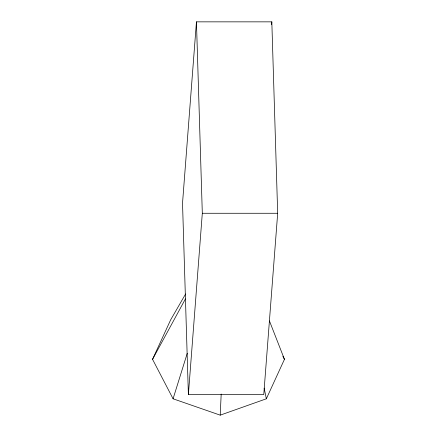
<?xml version="1.0" encoding="UTF-8"?>
<svg xmlns="http://www.w3.org/2000/svg" width="437" height="437" viewBox="0 0 437 437"><rect width="100%" height="100%" fill="white"/><g stroke="black" fill="none" stroke-linecap="round" stroke-linejoin="round"><path stroke-width="0.66" d="M185.605 293.964L170.654 319.84L152.546 359.318L173.074 398.795L220.21 415.15L221.188 394.059M196.448 21.85L182.524 203.167L188.385 394.589L263.762 394.589L277.681 213.272L271.819 21.85L196.448 21.85L202.309 213.272L188.385 394.589M271.612 24.565L271.819 21.85M173.074 398.795L187.255 353.293M220.21 415.15L266.346 398.795L284.454 359.318L269.443 320.916M152.546 359.318L185.452 298.881M202.309 213.272L277.681 213.272M282.897 356.33L284.454 359.318M264.156 388.127L266.346 398.795"/></g></svg>
